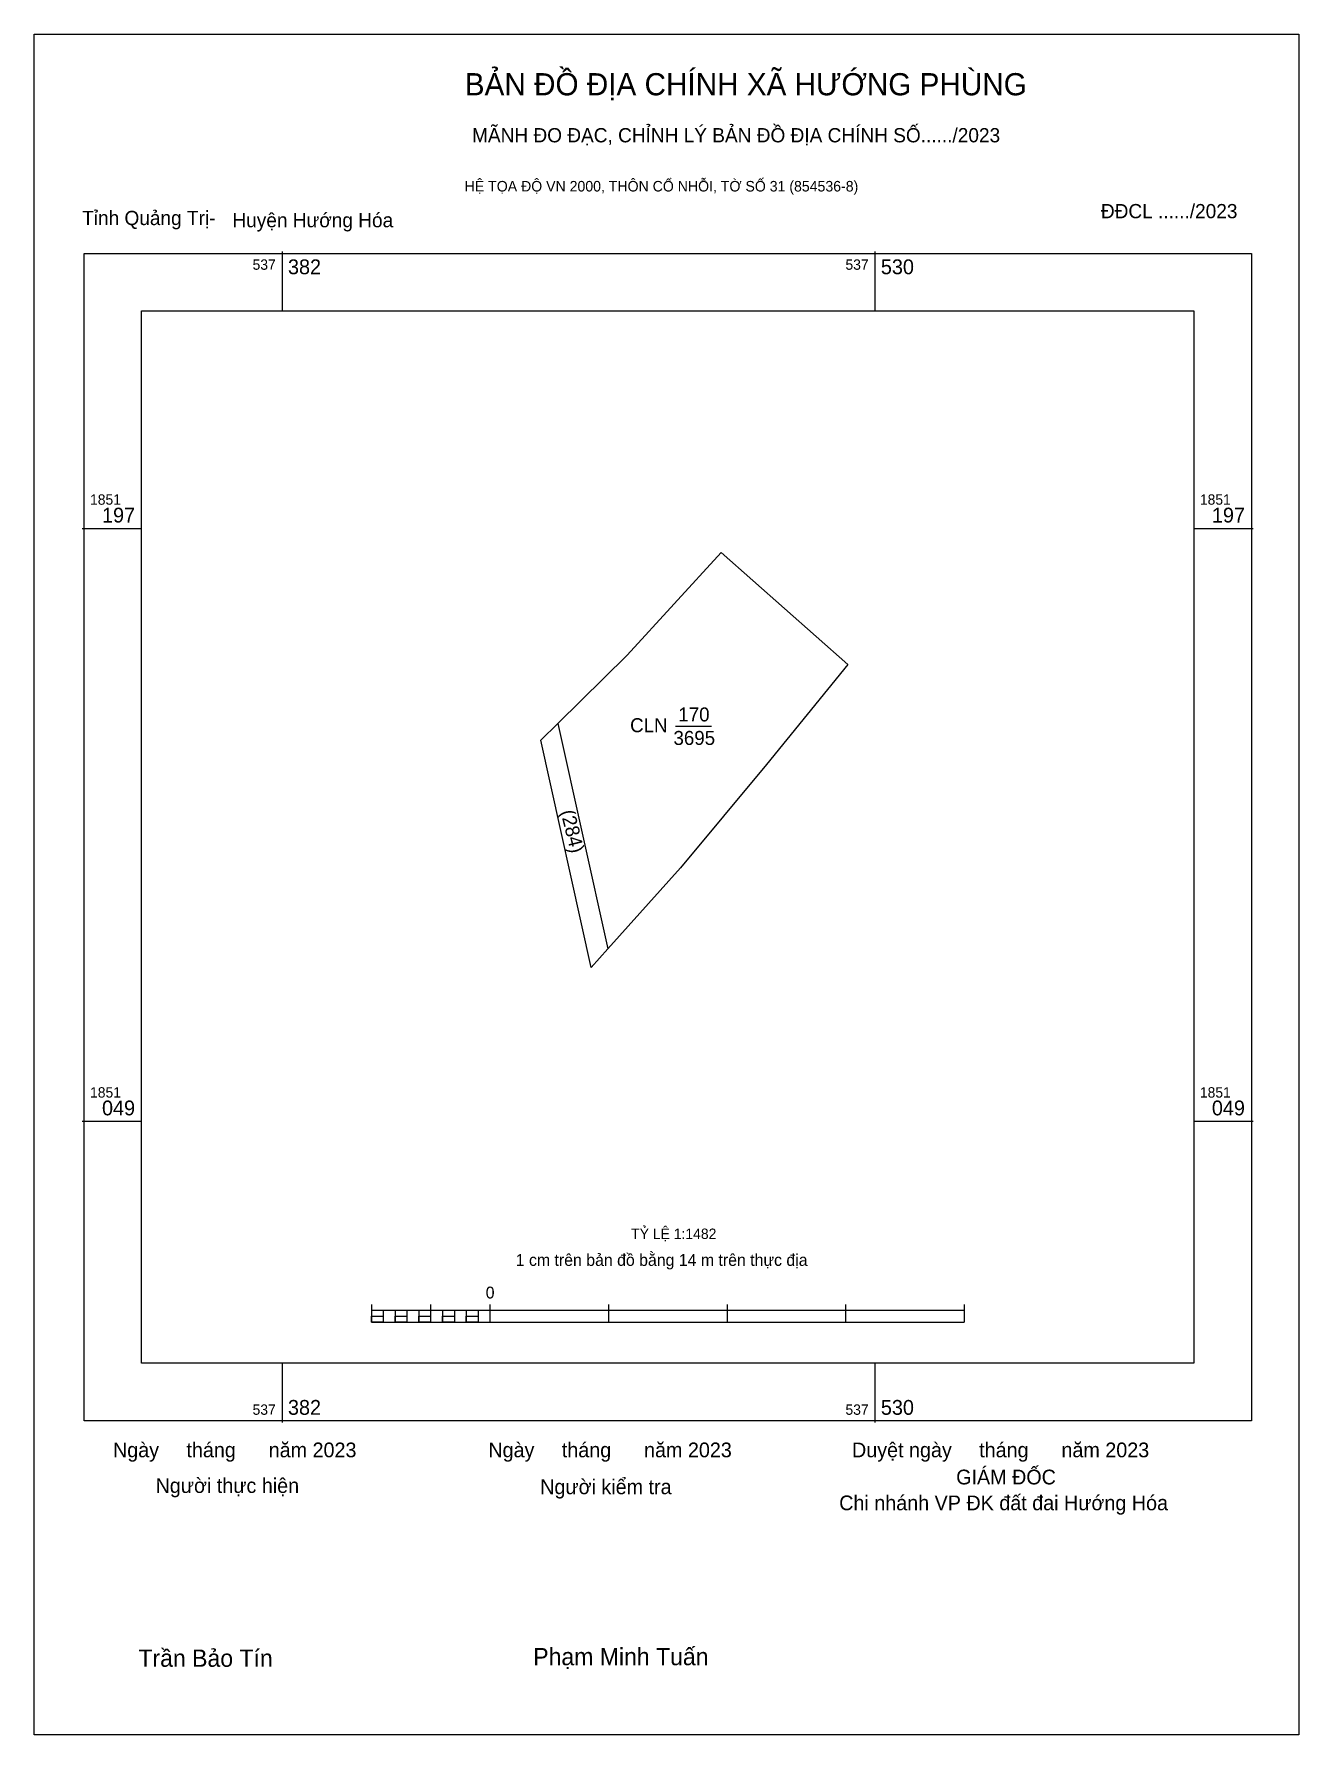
# Model space of a CAD drawing. Extents: x 537320 to 537637, y 1850896 to 1851321.
import ezdxf

# ---------------------------------------------------------------- set-up
doc = ezdxf.new("R2010")
doc.units = 0
for name, color, linetype in [('Level 10', 7, 'Continuous'), ('Level 13', 7, 'Continuous'), ('Level 15', 7, 'Continuous'), ('Level 50', 7, 'Continuous'), ('Level 6', 7, 'Continuous'), ('Level 62', 7, 'Continuous'), ('Level 63', 7, 'Continuous'), ('Level 9', 7, 'Continuous')]:
    doc.layers.add(name, color=color, linetype=linetype)

msp = doc.modelspace()

# ---------------------------------------------------------------- linework, layer by layer
at = {"layer": 'Level 10'}
msp.add_lwpolyline([(537447.04, 1851144.65), (537451.24, 1851148.79), (537468.62, 1851165.87), (537492.04, 1851191.58), (537523.76, 1851163.58), (537503.43, 1851138.59), (537481.89, 1851112.75), (537463.75, 1851092.46), (537459.61, 1851087.84)], close=True, dxfattribs=at)
at = {"layer": 'Level 15'}
msp.add_lwpolyline([(537320.31, 1851321.19), (537636.51, 1851321.19), (537636.51, 1850895.97), (537320.31, 1850895.97)], close=True, dxfattribs=at)
at = {"layer": 'Level 50'}
msp.add_line((537451.24, 1851148.79), (537463.75, 1851092.46), dxfattribs=at)
at = {"layer": 'Level 62'}
msp.add_lwpolyline([(537347.19, 1851251.96), (537610.27, 1851251.96), (537610.27, 1850988.89), (537347.19, 1850988.89)], close=True, dxfattribs=at)
at = {"layer": 'Level 63'}
for p, q in [((537382.31, 1851266.79), (537382.31, 1851251.96)), ((537530.51, 1851266.79), (537530.51, 1851251.96)), ((537332.37, 1851197.59), (537347.19, 1851197.59)), ((537610.27, 1851197.59), (537625.09, 1851197.59)), ((537332.37, 1851049.39), (537347.19, 1851049.39)), ((537610.27, 1851049.39), (537625.09, 1851049.39)), ((537404.63, 1851003.61), (537404.63, 1850999.16)), ((537404.63, 1851002.13), (537552.83, 1851002.13)), ((537407.6, 1851002.13), (537407.6, 1850999.16)), ((537410.56, 1851002.13), (537410.56, 1850999.16)), ((537413.52, 1851002.13), (537413.52, 1850999.16)), ((537416.49, 1851002.13), (537416.49, 1850999.16)), ((537419.45, 1851003.61), (537419.45, 1850999.16)), ((537419.45, 1851002.13), (537419.45, 1850999.16)), ((537422.42, 1851002.13), (537422.42, 1850999.16)), ((537425.38, 1851002.13), (537425.38, 1850999.16)), ((537428.34, 1851002.13), (537428.34, 1850999.16)), ((537431.31, 1851002.13), (537431.31, 1850999.16)), ((537434.27, 1851003.61), (537434.27, 1850999.16)), ((537434.27, 1851002.13), (537434.27, 1850999.16)), ((537463.91, 1851003.61), (537463.91, 1850999.16)), ((537493.55, 1851003.61), (537493.55, 1850999.16)), ((537523.19, 1851003.61), (537523.19, 1850999.16)), ((537552.83, 1851003.61), (537552.83, 1850999.16)), ((537404.63, 1850999.16), (537552.83, 1850999.16)), ((537382.31, 1850988.89), (537382.31, 1850974.07)), ((537530.51, 1850988.89), (537530.51, 1850974.07))]:
    msp.add_line(p, q, dxfattribs=at)
for points in [[(537332.84, 1851266.32), (537624.63, 1851266.32), (537624.63, 1850974.53), (537332.84, 1850974.53)], [(537404.63, 1851000.65), (537407.6, 1851000.65), (537407.6, 1850999.16), (537404.63, 1850999.16)], [(537404.63, 1851000.65), (537407.6, 1851000.65), (537407.6, 1850999.16), (537404.63, 1850999.16)], [(537410.56, 1851000.65), (537413.52, 1851000.65), (537413.52, 1850999.16), (537410.56, 1850999.16)], [(537416.49, 1851000.65), (537419.45, 1851000.65), (537419.45, 1850999.16), (537416.49, 1850999.16)], [(537422.42, 1851000.65), (537425.38, 1851000.65), (537425.38, 1850999.16), (537422.42, 1850999.16)], [(537428.34, 1851000.65), (537431.31, 1851000.65), (537431.31, 1850999.16), (537428.34, 1850999.16)]]:
    msp.add_lwpolyline(points, close=True, dxfattribs=at)
at = {"layer": 'Level 9'}
msp.add_line((537480.67, 1851148.15), (537489.63, 1851148.15), dxfattribs=at)

# ---------------------------------------------------------------- texts
at = {"layer": 'Level 13'}
for s, p in [('170', (537481.37, 1851149.34)), ('CLN', (537469.32, 1851146.65)), ('3695', (537480.15, 1851143.47))]:
    msp.add_text(s, height=3.5, dxfattribs=at).set_placement(p)
msp.add_text('(284)', height=3.5, rotation=284.0472, dxfattribs=at).set_placement((537451.9, 1851126.78))
at = {"layer": 'Level 6'}
msp.add_text('TỶ LỆ 1:1482', height=2.6053, dxfattribs=at).set_placement((537469.58, 1851019.96))
at = {"layer": 'Level 63'}
for s, height, p in [('BẢN ĐỒ ĐỊA CHÍNH XÃ HƯỚNG PHÙNG', 5.5482, (537427.99, 1851305.86)), ('MÃNH ĐO ĐẠC, CHỈNH LÝ BẢN ĐỒ ĐỊA CHÍNH SỐ....../2023', 3.5601, (537429.81, 1851294.11)), ('HỆ TỌA ĐỘ VN 2000, THÔN CỔ NHỖI, TỜ SỐ 31 (854536-8)', 2.6354, (537427.96, 1851281.82)), ('537', 2.594, (537374.95, 1851262.25)), ('382', 3.705, (537383.79, 1851261.14)), ('537', 2.594, (537523.15, 1851262.25)), ('530', 3.705, (537532, 1851261.14)), ('1851', 2.594, (537334.32, 1851203.52)), ('1851', 2.594, (537611.75, 1851203.52)), ('197', 3.705, (537337.31, 1851199.07)), ('197', 3.705, (537614.75, 1851199.07)), ('1851', 2.594, (537334.32, 1851055.31)), ('1851', 2.594, (537611.75, 1851055.31)), ('049', 3.705, (537337.31, 1851050.87)), ('049', 3.705, (537614.74, 1851050.87)), ('1 cm trên bản đồ bằng 14 m trên thực địa', 2.9641, (537440.73, 1851013.24)), ('0', 2.96, (537433.22, 1851005.09)), ('537', 2.594, (537374.95, 1850976.01)), ('382', 3.705, (537383.79, 1850976.01)), ('537', 2.594, (537523.15, 1850976.01)), ('530', 3.705, (537532, 1850976.01)), ('Ngày     tháng      năm 2023', 3.6878, (537340.05, 1850965.39)), ('Ngày     tháng      năm 2023', 3.6878, (537433.88, 1850965.39)), ('Duyệt ngày     tháng      năm 2023', 3.6878, (537524.78, 1850965.39)), ('GIÁM ĐỐC', 3.688, (537550.82, 1850958.61)), ('Người thực hiện', 3.6878, (537350.7, 1850956.48)), ('Người kiểm tra', 3.6878, (537446.84, 1850956.17)), ('Chi nhánh VP ĐK đất đai Hướng Hóa', 3.6878, (537521.58, 1850952.15)), ('Trần Bảo Tín', 4.3014, (537346.41, 1850913.02)), ('Phạm Minh Tuấn', 4.3014, (537445.11, 1850913.41))]:
    msp.add_text(s, height=height, dxfattribs=at).set_placement(p)
at = {"layer": 'Level 9'}
for s, p in [('ĐĐCL ....../2023', (537587, 1851275.13)), ('Tỉnh Quảng Trị-', (537332.34, 1851273.42)), ('Huyện Hướng Hóa', (537369.91, 1851272.88))]:
    msp.add_text(s, height=3.5601, dxfattribs=at).set_placement(p)

doc.saveas('drawing.dxf')
